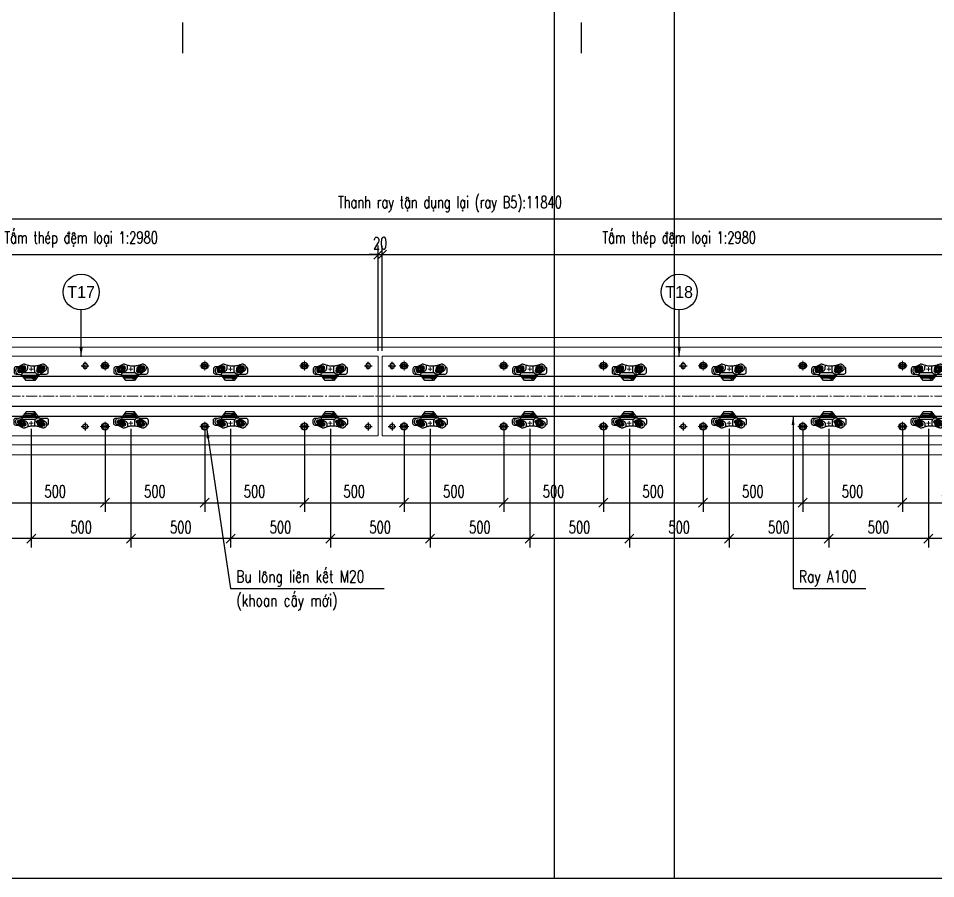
# Model space of a CAD drawing. Header units: millimetres. Extents: x 105795 to 260623, y -660711 to -234400.
# Drawn here: x 184739 to 189341, y -321277 to -316960 of the extents above; entities that cross this region are included whole.
import ezdxf
from ezdxf.enums import TextEntityAlignment as Align

# ---------------------------------------------------------------- set-up
doc = ezdxf.new("R2010")
doc.units = ezdxf.units.MM
doc.header["$LTSCALE"] = 150
doc.header["$MEASUREMENT"] = 0
doc.linetypes.add('CENTER', pattern=[2, 1.25, -0.25, 0.25, -0.25])
doc.linetypes.add('CENTER2', pattern=[1.125, 0.75, -0.125, 0.125, -0.125])
doc.layers.get('Defpoints').update_dxf_attribs({"color": 255})
for name, color, linetype in [('Bulong chinh cao do', 7, 'Continuous'), ('GhichuLytrinh', 2, 'Continuous'), ('PART', 3, 'Continuous'), ('Ray moi', 1, 'Continuous'), ('T-Dim', 8, 'Continuous'), ('T-Hatch', 8, 'Continuous'), ('T-Thay', 3, 'Continuous'), ('T-Truc', 13, 'CENTER2'), ('Tam thep dem', 2, 'Continuous'), ('TEXT', 4, 'Continuous')]:
    doc.layers.add(name, color=color, linetype=linetype)
doc.styles.add('HOA', font='VHAVAN.TTF', dxfattribs={"width": 0.85})
doc.styles.add('THUONG', font='vnsimple.shx', dxfattribs={"width": 0.75})
doc.styles.add('vnsimple', font='vnsimple.shx', dxfattribs={"width": 0.7})
doc.dimstyles.new('30L', dxfattribs={"dimscale": 300, "dimtxt": 0.2, "dimasz": 0.15, "dimexe": 0.15, "dimexo": 0.1, "dimgap": 0.09, "dimtad": 1, "dimdsep": 46, "dimtxsty": 'vnsimple', "dimblk": 'OBLIQUE', "dimcen": 0.09, "dimdle": 0.1, "dimclrd": 256, "dimclre": 256, "dimclrt": 3, "dimadec": 0, "dimazin": 0, "dimtfac": 1, "dimtix": 1, "dimtmove": 1, "dimatfit": 3, "dimfxl": 1, "dimtolj": 1, "dimtzin": 0, "dimarcsym": 0})

# ---------------------------------------------------------------- blocks, each defined once
blk = doc.blocks.new('Bulong M16 chinh cao do')
at = {"layer": 'Bulong chinh cao do', "lineweight": -3}
blk.add_lwpolyline([(-13.9, 0), (-6.9, -12), (6.9, -12), (13.9, 0), (6.9, 12), (-6.9, 12)], close=True, dxfattribs=at)
at = {"layer": 'T-Truc', "color": 250, "linetype": 'CENTER', "lineweight": -3, "ltscale": 0.1}
for p, q in [((-19.4, 0), (19.4, 0)), ((0, -19.4), (0, 19.4))]:
    blk.add_line(p, q, dxfattribs=at)
blk = doc.blocks.new('BU LONG')
at = {"layer": 'PART', "color": 2, "linetype": 'ByBlock', "lineweight": 9, "ltscale": 0.1}
for p, q in [((587063.7, -184968.2), (587063.7, -184920.2)), ((587039.7, -184944.2), (587087.7, -184944.2))]:
    blk.add_line(p, q, dxfattribs=at)
at = {"layer": 'PART', "color": 8, "linetype": 'Continuous'}
blk.add_lwpolyline([(587055.4, -184929.8), (587047.1, -184944.2), (587055.4, -184958.6), (587072.1, -184958.6), (587080.4, -184944.2), (587072.1, -184929.8)], close=True, dxfattribs=at)
at = {"layer": 'PART', "color": 2, "linetype": 'Continuous'}
for radius in [17.6, 8.8]:
    blk.add_circle((587063.7, -184944.2), radius, dxfattribs=at)
blk = doc.blocks.new('coc1')
at = {"layer": 'T-Dim', "color": 8}
for p, q in [((252148.7, -30911), (252131.7, -30911)), ((252158.7, -30953.7), (252158.7, -30921)), ((252163.3, -30958.5), (252191, -30979.2)), ((252191, -30979.2), (252191, -31022.5)), ((252121.7, -31059.7), (252121.7, -31073)), ((252191, -31022.5), (252163.3, -31043.3)), ((252131.7, -31083), (252148.7, -31083)), ((252158.7, -31073), (252158.7, -31062.1))]:
    blk.add_line(p, q, dxfattribs=at)
at = {"layer": 'T-Dim', "color": 250}
for p, q in [((252126.1, -30948.7), (252141.5, -30948.7)), ((252151.5, -30976.2), (252151.5, -31038.5)), ((252171.9, -30984.6), (252171.2, -30984.6)), ((252171.2, -30984.6), (252171.3, -30985.4)), ((252172.9, -31027.2), (252172.9, -30993.4)), ((252174.9, -30991.4), (252177.5, -30991.4)), ((252177.5, -30983), (252175.9, -30983)), ((252175.9, -30983), (252175.9, -30984.6)), ((252175.9, -30985.9), (252175.9, -30987.5)), ((252177.5, -30987.5), (252175.9, -30987.5)), ((252177.8, -30983.6), (252177.8, -30984.6)), ((252177.8, -30986.9), (252177.8, -30985.9)), ((252178.3, -30984.6), (252178.4, -30984.6)), ((252179.5, -30993.4), (252179.5, -31027.2)), ((252181.8, -30986.4), (252181.8, -30984)), ((252126.3, -31045.1), (252141.7, -31045.1)), ((252174.9, -31029.2), (252177.5, -31029.2))]:
    blk.add_line(p, q, dxfattribs=at)
for points in [[(252147.6, -30948.5), (252140.6, -30936.7), (252126.7, -30936.8), (252120, -30948.9), (252127.1, -30960.8), (252140.9, -30960.6)], [(252147.9, -31044.8), (252140.8, -31033), (252127, -31033.1), (252120.2, -31045.2), (252127.3, -31057.1), (252141.1, -31056.9)]]:
    blk.add_lwpolyline(points, close=True, dxfattribs=at)
blk.add_lwpolyline([(252172.3, -30985.9), (252171.8, -30985.9, -0.402189), (252171.3, -30985.4, -0.402189)], format="xyb", dxfattribs=at)
for points in [[(252171.8, -30984.6), (252171.9, -30984.6)], [(252178.3, -30985.9), (252172.3, -30985.9)], [(252174.6, -30984.6), (252178.3, -30984.6)], [(252178.1, -30984.6), (252179.1, -30984.6)], [(252179.1, -30985.9), (252178.3, -30985.9)]]:
    blk.add_lwpolyline(points, dxfattribs=at)
for centre, radius in [((252133.8, -30949.1), 17.5), ((252133.8, -30948.7), 12), ((252133.8, -30948.7), 8.21), ((252133.8, -30948.7), 7.72), ((252176.2, -30982.5), 7.99), ((252134, -31045.1), 17.7), ((252134, -31045.1), 12), ((252134, -31045.1), 8.58), ((252134, -31045.1), 7.72)]:
    blk.add_circle(centre, radius, dxfattribs=at)
at = {"layer": 'T-Dim', "color": 8}
for centre, radius, start, end in [((252131.7, -30921), 10, 90, 172.7502), ((252148.7, -30921), 10, 0, 90), ((252141.2, -31057), 8.58, 179.9374, 180.02), ((252126.6, -31033), 8.58, 358.8777, 359.7675), ((252131.7, -31073), 10, 180, 270), ((252148.7, -31073), 10, 270, 0)]:
    blk.add_arc(centre, radius, start, end, dxfattribs=at)
at = {"layer": 'T-Dim', "color": 250}
for centre, radius, start, end in [((252126.7, -30936.2), 8.21, 33.8579, 204.33), ((252141.3, -30961.6), 8.21, 217.2187, 24.4659), ((252174.7, -30980.6), 4.86, 309.8531, 235.0368), ((252174.6, -30981), 3.55, 325.9393, 270.8947), ((252174.9, -30993.4), 2, 90, 180), ((252177.5, -30993.4), 2, 0, 90), ((252178.6, -30983.1), 1.56, 288.3305, 324.0231), ((252179, -30987), 1.05, 31.2028, 83.0416), ((252180.9, -30985.2), 1.54, 51.5074, 129.6961), ((252180.9, -30985.2), 1.54, 230.3039, 308.4926), ((252126.6, -31033), 8.58, 40.2477, 202.8953), ((252126.6, -31033), 8.58, 243.5906, 244.2653), ((252141.2, -31057), 8.58, 221.8793, 20.5324), ((252141.2, -31057), 8.58, 61.7402, 62.4743), ((252174.9, -31027.2), 2, 180, 270), ((252177.5, -31027.2), 2, 270, 0)]:
    blk.add_arc(centre, radius, start, end, dxfattribs=at)
at = {"layer": 'T-Dim', "color": 8}
blk.add_open_spline([(252163.3, -30958.5), (252160.5, -30956.2), (252157.4, -30952.2), (252153.2, -30944.9), (252142, -30926.5), (252136.6, -30921.3), (252129, -30918.9), (252122.3, -30919.2), (252116.3, -30921.6), (252113.2, -30924.9), (252109.9, -30930.5), (252108.9, -30934.1), (252109, -30939.9), (252111.7, -30947.5), (252113.9, -30953.5), (252116, -30959.9), (252117.8, -30970.7), (252118.9, -30980.9), (252119.3, -30990.5), (252118.4, -30998.7), (252116, -31010.1), (252113.9, -31017.1), (252110.2, -31026.3), (252108.6, -31031.1), (252108.6, -31036), (252110, -31039.8), (252119.9, -31056.7), (252121.7, -31059.6), (252124.1, -31064.1), (252128.6, -31071), (252134.1, -31073.9), (252138.8, -31075.4), (252144.9, -31075), (252151.5, -31072.3), (252157.7, -31065.7), (252158.7, -31062.5), (252159.6, -31055.9), (252160.3, -31048.8), (252161.8, -31045.5), (252162.5, -31044.1), (252163.3, -31043.3)], degree=3, knots=[0.587392, 0.587392, 0.587392, 0.587392, 1, 2, 3, 4, 5, 6, 7, 8, 9, 10, 11, 12, 13, 14, 15, 16, 17, 18, 19, 20, 21, 22, 23, 24, 25, 26, 27, 28, 29, 30, 31, 32, 33, 34, 35, 36, 37, 37.680973, 37.680973, 37.680973, 37.680973], dxfattribs=at)
at = {"layer": 'T-Dim', "color": 250}
for points in [[(252163.2, -31042.6), (252163.2, -31038.2), (252163.3, -31005.4), (252163.3, -30985.6), (252163.2, -30962.7), (252163.3, -30959.6), (252163.1, -30959.1), (252162.1, -30958.4), (252161, -30958.3), (252159.8, -30958.4), (252159.3, -30959.4), (252159.2, -30961.2), (252159, -30964), (252158.6, -30966.7), (252158.2, -30968.6), (252157, -30970.9), (252154.7, -30973.5), (252151.8, -30976), (252149.7, -30977.4), (252146.7, -30978.8), (252142.9, -30979.4), (252130.9, -30979.5), (252124.3, -30979.6), (252121.3, -30979.6), (252118.7, -30979.8)], [(252163.2, -31042.6), (252161.8, -31043.7), (252159.6, -31043.5), (252155.8, -31043.3), (252153.2, -31041), (252149.8, -31036.1), (252145.1, -31027.2), (252143.6, -31024.1), (252141.4, -31020.8), (252138.9, -31018.5), (252135.8, -31016.1), (252132.8, -31014.9), (252130.3, -31014.2), (252119.9, -31014.1), (252117.4, -31014.1), (252115.3, -31012.2)], [(252177.8, -30983.6), (252177.8, -30983.2), (252177.7, -30983), (252177.5, -30983)], [(252177.8, -30986.9), (252177.8, -30987.3), (252177.7, -30987.5), (252177.5, -30987.5)]]:
    blk.add_open_spline(points, degree=3, dxfattribs=at)
at = {"layer": 'T-Truc', "color": 250, "lineweight": 9, "ltscale": 30}
for p, q in [((252144, -30997), (252124, -30997)), ((252134, -31007), (252134, -30987))]:
    blk.add_line(p, q, dxfattribs=at)
blk = doc.blocks.new('mnmnbvmnbvmnbmnbbn')
at = {"layer": 'Tam thep dem', "lineweight": 9, "ltscale": 0.5}
for points in [[(0, -300), (0, 0), (2980, 0), (2980, -300)], [(0, -300), (0, -400), (2980, -400), (2980, -300)]]:
    blk.add_lwpolyline(points, dxfattribs=at)
at = {"layer": 'Bulong chinh cao do', "linetype": 'Continuous'}
for p in [(50, -47.5), (1510, -47.5), (2930, -47.5)]:
    blk.add_blockref('Bulong M16 chinh cao do', p, dxfattribs=at)
at = {"layer": 'Bulong chinh cao do', "linetype": 'Continuous', "xscale": -1, "rotation": 180}
for p in [(50, -352.5), (1510, -352.5), (2930, -352.5)]:
    blk.add_blockref('Bulong M16 chinh cao do', p, dxfattribs=at)
at = {"layer": 'PART', "linetype": 'Continuous'}
for p in [(-586953.7, 184896.7), (-586453.7, 184896.7), (-585953.7, 184896.7), (-585453.7, 184896.7), (-584953.7, 184896.7), (-584453.7, 184896.7), (-586953.7, 184591.7), (-586453.7, 184591.7), (-585953.7, 184591.7), (-585453.7, 184591.7), (-584953.7, 184591.7), (-584453.7, 184591.7)]:
    blk.add_blockref('BU LONG', p, dxfattribs=at)
at = {"layer": 'T-Dim', "rotation": 270}
for p in [(31237, 252069), (31737, 252069), (32236.3, 252069, 616), (32737, 252069), (33237, 252069), (33737, 252069)]:
    blk.add_blockref('coc1', p, dxfattribs=at)
at = {"layer": 'T-Dim', "xscale": -1, "rotation": 270}
for p in [(31237, -252469), (31737, -252469), (32236.3, -252469, 616), (32737, -252469), (33237, -252469), (33737, -252469)]:
    blk.add_blockref('coc1', p, dxfattribs=at)
blk = doc.blocks.new('_Oblique')
at = {"color": 0, "linetype": 'ByBlock', "lineweight": -2}
blk.add_line((-0.5, -0.5), (0.5, 0.5), dxfattribs=at)
blk = doc.blocks.new('*D767')
at = {"layer": 'Defpoints', "color": 0, "linetype": 'Continuous', "transparency": 16777216}
for p in [(184304.5, -318990.7), (184804.5, -318990.7), (184304.5, -319570.9)]:
    blk.add_point(p, dxfattribs=at)
at = {"layer": 'T-Dim', "linetype": 'Continuous', "lineweight": -2, "transparency": 16777216}
for p, q in [((184304.5, -319020.7), (184304.5, -319615.9)), ((184804.5, -319020.7), (184804.5, -319615.9)), ((184834.5, -319570.9), (184274.5, -319570.9))]:
    blk.add_line(p, q, dxfattribs=at)
at = {"layer": 'T-Dim', "linetype": 'Continuous', "lineweight": -2, "transparency": 16777216, "xscale": 45, "yscale": 45, "zscale": 45, "rotation": 180}
blk.add_blockref('_Oblique', (184304.5, -319570.9), dxfattribs=at)
at = {"layer": 'T-Dim', "linetype": 'Continuous', "lineweight": -2, "transparency": 16777216, "xscale": 45, "yscale": 45, "zscale": 45}
blk.add_blockref('_Oblique', (184804.5, -319570.9), dxfattribs=at)
at = {"layer": 'T-Dim', "color": 3, "linetype": 'Continuous', "transparency": 16777216, "insert": (184554.5, -319513.9), "char_height": 60, "attachment_point": 5, "style": 'vnsimple'}
blk.add_mtext('\\A1;500', dxfattribs=at)
blk = doc.blocks.new('*D768')
at = {"layer": 'Defpoints', "color": 0, "linetype": 'Continuous', "transparency": 16777216}
for p in [(184674.5, -318996.9), (185174.5, -318996.9), (185174.5, -319390.9)]:
    blk.add_point(p, dxfattribs=at)
at = {"layer": 'T-Dim', "linetype": 'Continuous', "lineweight": -2, "transparency": 16777216}
for p, q in [((184674.5, -319026.9), (184674.5, -319435.9)), ((185174.5, -319026.9), (185174.5, -319435.9)), ((184644.5, -319390.9), (185204.5, -319390.9))]:
    blk.add_line(p, q, dxfattribs=at)
at = {"layer": 'T-Dim', "linetype": 'Continuous', "lineweight": -2, "transparency": 16777216, "xscale": 45, "yscale": 45, "zscale": 45, "rotation": 180}
blk.add_blockref('_Oblique', (184674.5, -319390.9), dxfattribs=at)
at = {"layer": 'T-Dim', "linetype": 'Continuous', "lineweight": -2, "transparency": 16777216, "xscale": 45, "yscale": 45, "zscale": 45}
blk.add_blockref('_Oblique', (185174.5, -319390.9), dxfattribs=at)
at = {"layer": 'T-Dim', "color": 3, "linetype": 'Continuous', "transparency": 16777216, "insert": (184924.5, -319333.9), "char_height": 60, "attachment_point": 5, "style": 'vnsimple'}
blk.add_mtext('\\A1;500', dxfattribs=at)
blk = doc.blocks.new('*D769')
at = {"layer": 'Defpoints', "color": 0, "linetype": 'Continuous', "transparency": 16777216}
for p in [(184804.5, -318990.7), (185304.5, -318990.7), (184804.5, -319570.9)]:
    blk.add_point(p, dxfattribs=at)
at = {"layer": 'T-Dim', "linetype": 'Continuous', "lineweight": -2, "transparency": 16777216}
for p, q in [((184804.5, -319020.7), (184804.5, -319615.9)), ((185304.5, -319020.7), (185304.5, -319615.9)), ((185334.5, -319570.9), (184774.5, -319570.9))]:
    blk.add_line(p, q, dxfattribs=at)
at = {"layer": 'T-Dim', "linetype": 'Continuous', "lineweight": -2, "transparency": 16777216, "xscale": 45, "yscale": 45, "zscale": 45, "rotation": 180}
blk.add_blockref('_Oblique', (184804.5, -319570.9), dxfattribs=at)
at = {"layer": 'T-Dim', "linetype": 'Continuous', "lineweight": -2, "transparency": 16777216, "xscale": 45, "yscale": 45, "zscale": 45}
blk.add_blockref('_Oblique', (185304.5, -319570.9), dxfattribs=at)
at = {"layer": 'T-Dim', "color": 3, "linetype": 'Continuous', "transparency": 16777216, "insert": (185054.5, -319513.9), "char_height": 60, "attachment_point": 5, "style": 'vnsimple'}
blk.add_mtext('\\A1;500', dxfattribs=at)
blk = doc.blocks.new('*D770')
at = {"layer": 'Defpoints', "color": 0, "linetype": 'Continuous', "transparency": 16777216}
for p in [(185174.5, -318996.9), (185674.5, -318996.9), (185674.5, -319390.9)]:
    blk.add_point(p, dxfattribs=at)
at = {"layer": 'T-Dim', "linetype": 'Continuous', "lineweight": -2, "transparency": 16777216}
for p, q in [((185174.5, -319026.9), (185174.5, -319435.9)), ((185674.5, -319026.9), (185674.5, -319435.9)), ((185144.5, -319390.9), (185704.5, -319390.9))]:
    blk.add_line(p, q, dxfattribs=at)
at = {"layer": 'T-Dim', "linetype": 'Continuous', "lineweight": -2, "transparency": 16777216, "xscale": 45, "yscale": 45, "zscale": 45, "rotation": 180}
blk.add_blockref('_Oblique', (185174.5, -319390.9), dxfattribs=at)
at = {"layer": 'T-Dim', "linetype": 'Continuous', "lineweight": -2, "transparency": 16777216, "xscale": 45, "yscale": 45, "zscale": 45}
blk.add_blockref('_Oblique', (185674.5, -319390.9), dxfattribs=at)
at = {"layer": 'T-Dim', "color": 3, "linetype": 'Continuous', "transparency": 16777216, "insert": (185424.5, -319333.9), "char_height": 60, "attachment_point": 5, "style": 'vnsimple'}
blk.add_mtext('\\A1;500', dxfattribs=at)
blk = doc.blocks.new('*D771')
at = {"layer": 'Defpoints', "color": 0, "linetype": 'Continuous', "transparency": 16777216}
for p in [(185304.5, -318990.7), (185804.5, -318990.7), (185304.5, -319570.9)]:
    blk.add_point(p, dxfattribs=at)
at = {"layer": 'T-Dim', "linetype": 'Continuous', "lineweight": -2, "transparency": 16777216}
for p, q in [((185304.5, -319020.7), (185304.5, -319615.9)), ((185804.5, -319020.7), (185804.5, -319615.9)), ((185834.5, -319570.9), (185274.5, -319570.9))]:
    blk.add_line(p, q, dxfattribs=at)
at = {"layer": 'T-Dim', "linetype": 'Continuous', "lineweight": -2, "transparency": 16777216, "xscale": 45, "yscale": 45, "zscale": 45, "rotation": 180}
blk.add_blockref('_Oblique', (185304.5, -319570.9), dxfattribs=at)
at = {"layer": 'T-Dim', "linetype": 'Continuous', "lineweight": -2, "transparency": 16777216, "xscale": 45, "yscale": 45, "zscale": 45}
blk.add_blockref('_Oblique', (185804.5, -319570.9), dxfattribs=at)
at = {"layer": 'T-Dim', "color": 3, "linetype": 'Continuous', "transparency": 16777216, "insert": (185554.5, -319513.9), "char_height": 60, "attachment_point": 5, "style": 'vnsimple'}
blk.add_mtext('\\A1;500', dxfattribs=at)
blk = doc.blocks.new('*D772')
at = {"layer": 'Defpoints', "color": 0, "linetype": 'Continuous', "transparency": 16777216}
for p in [(185674.5, -318996.9), (186174.5, -318996.9), (186174.5, -319390.9)]:
    blk.add_point(p, dxfattribs=at)
at = {"layer": 'T-Dim', "linetype": 'Continuous', "lineweight": -2, "transparency": 16777216}
for p, q in [((185674.5, -319026.9), (185674.5, -319435.9)), ((186174.5, -319026.9), (186174.5, -319435.9)), ((185644.5, -319390.9), (186204.5, -319390.9))]:
    blk.add_line(p, q, dxfattribs=at)
at = {"layer": 'T-Dim', "linetype": 'Continuous', "lineweight": -2, "transparency": 16777216, "xscale": 45, "yscale": 45, "zscale": 45, "rotation": 180}
blk.add_blockref('_Oblique', (185674.5, -319390.9), dxfattribs=at)
at = {"layer": 'T-Dim', "linetype": 'Continuous', "lineweight": -2, "transparency": 16777216, "xscale": 45, "yscale": 45, "zscale": 45}
blk.add_blockref('_Oblique', (186174.5, -319390.9), dxfattribs=at)
at = {"layer": 'T-Dim', "color": 3, "linetype": 'Continuous', "transparency": 16777216, "insert": (185924.5, -319333.9), "char_height": 60, "attachment_point": 5, "style": 'vnsimple'}
blk.add_mtext('\\A1;500', dxfattribs=at)
blk = doc.blocks.new('*D773')
at = {"layer": 'Defpoints', "color": 0, "linetype": 'Continuous', "transparency": 16777216}
for p in [(185804.5, -318990.7), (186304.5, -318990.7), (185804.5, -319570.9)]:
    blk.add_point(p, dxfattribs=at)
at = {"layer": 'T-Dim', "linetype": 'Continuous', "lineweight": -2, "transparency": 16777216}
for p, q in [((185804.5, -319020.7), (185804.5, -319615.9)), ((186304.5, -319020.7), (186304.5, -319615.9)), ((186334.5, -319570.9), (185774.5, -319570.9))]:
    blk.add_line(p, q, dxfattribs=at)
at = {"layer": 'T-Dim', "linetype": 'Continuous', "lineweight": -2, "transparency": 16777216, "xscale": 45, "yscale": 45, "zscale": 45, "rotation": 180}
blk.add_blockref('_Oblique', (185804.5, -319570.9), dxfattribs=at)
at = {"layer": 'T-Dim', "linetype": 'Continuous', "lineweight": -2, "transparency": 16777216, "xscale": 45, "yscale": 45, "zscale": 45}
blk.add_blockref('_Oblique', (186304.5, -319570.9), dxfattribs=at)
at = {"layer": 'T-Dim', "color": 3, "linetype": 'Continuous', "transparency": 16777216, "insert": (186054.5, -319513.9), "char_height": 60, "attachment_point": 5, "style": 'vnsimple'}
blk.add_mtext('\\A1;500', dxfattribs=at)
blk = doc.blocks.new('*D774')
at = {"layer": 'Defpoints', "color": 0, "linetype": 'Continuous', "transparency": 16777216}
for p in [(186174.5, -318996.9), (186674.5, -318996.9), (186674.5, -319390.9)]:
    blk.add_point(p, dxfattribs=at)
at = {"layer": 'T-Dim', "linetype": 'Continuous', "lineweight": -2, "transparency": 16777216}
for p, q in [((186174.5, -319026.9), (186174.5, -319435.9)), ((186674.5, -319026.9), (186674.5, -319435.9)), ((186144.5, -319390.9), (186704.5, -319390.9))]:
    blk.add_line(p, q, dxfattribs=at)
at = {"layer": 'T-Dim', "linetype": 'Continuous', "lineweight": -2, "transparency": 16777216, "xscale": 45, "yscale": 45, "zscale": 45, "rotation": 180}
blk.add_blockref('_Oblique', (186174.5, -319390.9), dxfattribs=at)
at = {"layer": 'T-Dim', "linetype": 'Continuous', "lineweight": -2, "transparency": 16777216, "xscale": 45, "yscale": 45, "zscale": 45}
blk.add_blockref('_Oblique', (186674.5, -319390.9), dxfattribs=at)
at = {"layer": 'T-Dim', "color": 3, "linetype": 'Continuous', "transparency": 16777216, "insert": (186424.5, -319333.9), "char_height": 60, "attachment_point": 5, "style": 'vnsimple'}
blk.add_mtext('\\A1;500', dxfattribs=at)
blk = doc.blocks.new('*D775')
at = {"layer": 'Defpoints', "color": 0, "linetype": 'Continuous', "transparency": 16777216}
for p in [(186304.5, -318990.7), (186804.5, -318990.7), (186304.5, -319570.9)]:
    blk.add_point(p, dxfattribs=at)
at = {"layer": 'T-Dim', "linetype": 'Continuous', "lineweight": -2, "transparency": 16777216}
for p, q in [((186304.5, -319020.7), (186304.5, -319615.9)), ((186804.5, -319020.7), (186804.5, -319615.9)), ((186834.5, -319570.9), (186274.5, -319570.9))]:
    blk.add_line(p, q, dxfattribs=at)
at = {"layer": 'T-Dim', "linetype": 'Continuous', "lineweight": -2, "transparency": 16777216, "xscale": 45, "yscale": 45, "zscale": 45, "rotation": 180}
blk.add_blockref('_Oblique', (186304.5, -319570.9), dxfattribs=at)
at = {"layer": 'T-Dim', "linetype": 'Continuous', "lineweight": -2, "transparency": 16777216, "xscale": 45, "yscale": 45, "zscale": 45}
blk.add_blockref('_Oblique', (186804.5, -319570.9), dxfattribs=at)
at = {"layer": 'T-Dim', "color": 3, "linetype": 'Continuous', "transparency": 16777216, "insert": (186554.5, -319513.9), "char_height": 60, "attachment_point": 5, "style": 'vnsimple'}
blk.add_mtext('\\A1;500', dxfattribs=at)
blk = doc.blocks.new('*D776')
at = {"layer": 'Defpoints', "color": 0, "linetype": 'Continuous', "transparency": 16777216}
for p in [(186674.5, -318996.9), (187174.5, -318996.9), (187174.5, -319390.9)]:
    blk.add_point(p, dxfattribs=at)
at = {"layer": 'T-Dim', "linetype": 'Continuous', "lineweight": -2, "transparency": 16777216}
for p, q in [((186674.5, -319026.9), (186674.5, -319435.9)), ((187174.5, -319026.9), (187174.5, -319435.9)), ((186644.5, -319390.9), (187204.5, -319390.9))]:
    blk.add_line(p, q, dxfattribs=at)
at = {"layer": 'T-Dim', "linetype": 'Continuous', "lineweight": -2, "transparency": 16777216, "xscale": 45, "yscale": 45, "zscale": 45, "rotation": 180}
blk.add_blockref('_Oblique', (186674.5, -319390.9), dxfattribs=at)
at = {"layer": 'T-Dim', "linetype": 'Continuous', "lineweight": -2, "transparency": 16777216, "xscale": 45, "yscale": 45, "zscale": 45}
blk.add_blockref('_Oblique', (187174.5, -319390.9), dxfattribs=at)
at = {"layer": 'T-Dim', "color": 3, "linetype": 'Continuous', "transparency": 16777216, "insert": (186924.5, -319333.9), "char_height": 60, "attachment_point": 5, "style": 'vnsimple'}
blk.add_mtext('\\A1;500', dxfattribs=at)
blk = doc.blocks.new('*D777')
at = {"layer": 'Defpoints', "color": 0, "linetype": 'Continuous', "transparency": 16777216}
for p in [(186804.5, -318990.7), (187304.5, -318990.7), (186804.5, -319570.9)]:
    blk.add_point(p, dxfattribs=at)
at = {"layer": 'T-Dim', "linetype": 'Continuous', "lineweight": -2, "transparency": 16777216}
for p, q in [((186804.5, -319020.7), (186804.5, -319615.9)), ((187304.5, -319020.7), (187304.5, -319615.9)), ((187334.5, -319570.9), (186774.5, -319570.9))]:
    blk.add_line(p, q, dxfattribs=at)
at = {"layer": 'T-Dim', "linetype": 'Continuous', "lineweight": -2, "transparency": 16777216, "xscale": 45, "yscale": 45, "zscale": 45, "rotation": 180}
blk.add_blockref('_Oblique', (186804.5, -319570.9), dxfattribs=at)
at = {"layer": 'T-Dim', "linetype": 'Continuous', "lineweight": -2, "transparency": 16777216, "xscale": 45, "yscale": 45, "zscale": 45}
blk.add_blockref('_Oblique', (187304.5, -319570.9), dxfattribs=at)
at = {"layer": 'T-Dim', "color": 3, "linetype": 'Continuous', "transparency": 16777216, "insert": (187054.5, -319513.9), "char_height": 60, "attachment_point": 5, "style": 'vnsimple'}
blk.add_mtext('\\A1;500', dxfattribs=at)
blk = doc.blocks.new('*D778')
at = {"layer": 'Defpoints', "color": 0, "linetype": 'Continuous', "transparency": 16777216}
for p in [(187174.5, -318996.9), (187674.5, -318996.9), (187674.5, -319390.9)]:
    blk.add_point(p, dxfattribs=at)
at = {"layer": 'T-Dim', "linetype": 'Continuous', "lineweight": -2, "transparency": 16777216}
for p, q in [((187174.5, -319026.9), (187174.5, -319435.9)), ((187674.5, -319026.9), (187674.5, -319435.9)), ((187144.5, -319390.9), (187704.5, -319390.9))]:
    blk.add_line(p, q, dxfattribs=at)
at = {"layer": 'T-Dim', "linetype": 'Continuous', "lineweight": -2, "transparency": 16777216, "xscale": 45, "yscale": 45, "zscale": 45, "rotation": 180}
blk.add_blockref('_Oblique', (187174.5, -319390.9), dxfattribs=at)
at = {"layer": 'T-Dim', "linetype": 'Continuous', "lineweight": -2, "transparency": 16777216, "xscale": 45, "yscale": 45, "zscale": 45}
blk.add_blockref('_Oblique', (187674.5, -319390.9), dxfattribs=at)
at = {"layer": 'T-Dim', "color": 3, "linetype": 'Continuous', "transparency": 16777216, "insert": (187424.5, -319333.9), "char_height": 60, "attachment_point": 5, "style": 'vnsimple'}
blk.add_mtext('\\A1;500', dxfattribs=at)
blk = doc.blocks.new('*D779')
at = {"layer": 'Defpoints', "color": 0, "linetype": 'Continuous', "transparency": 16777216}
for p in [(187304.5, -318990.7), (187804.5, -318990.7), (187304.5, -319570.9)]:
    blk.add_point(p, dxfattribs=at)
at = {"layer": 'T-Dim', "linetype": 'Continuous', "lineweight": -2, "transparency": 16777216}
for p, q in [((187304.5, -319020.7), (187304.5, -319615.9)), ((187804.5, -319020.7), (187804.5, -319615.9)), ((187834.5, -319570.9), (187274.5, -319570.9))]:
    blk.add_line(p, q, dxfattribs=at)
at = {"layer": 'T-Dim', "linetype": 'Continuous', "lineweight": -2, "transparency": 16777216, "xscale": 45, "yscale": 45, "zscale": 45, "rotation": 180}
blk.add_blockref('_Oblique', (187304.5, -319570.9), dxfattribs=at)
at = {"layer": 'T-Dim', "linetype": 'Continuous', "lineweight": -2, "transparency": 16777216, "xscale": 45, "yscale": 45, "zscale": 45}
blk.add_blockref('_Oblique', (187804.5, -319570.9), dxfattribs=at)
at = {"layer": 'T-Dim', "color": 3, "linetype": 'Continuous', "transparency": 16777216, "insert": (187554.5, -319513.9), "char_height": 60, "attachment_point": 5, "style": 'vnsimple'}
blk.add_mtext('\\A1;500', dxfattribs=at)
blk = doc.blocks.new('*D790')
at = {"layer": 'Defpoints', "color": 0, "linetype": 'Continuous', "transparency": 16777216}
for p in [(187674.5, -318996.9), (188174.5, -318996.9), (188174.5, -319390.9)]:
    blk.add_point(p, dxfattribs=at)
at = {"layer": 'T-Dim', "linetype": 'Continuous', "lineweight": -2, "transparency": 16777216}
for p, q in [((187674.5, -319026.9), (187674.5, -319435.9)), ((188174.5, -319026.9), (188174.5, -319435.9)), ((187644.5, -319390.9), (188204.5, -319390.9))]:
    blk.add_line(p, q, dxfattribs=at)
at = {"layer": 'T-Dim', "linetype": 'Continuous', "lineweight": -2, "transparency": 16777216, "xscale": 45, "yscale": 45, "zscale": 45, "rotation": 180}
blk.add_blockref('_Oblique', (187674.5, -319390.9), dxfattribs=at)
at = {"layer": 'T-Dim', "linetype": 'Continuous', "lineweight": -2, "transparency": 16777216, "xscale": 45, "yscale": 45, "zscale": 45}
blk.add_blockref('_Oblique', (188174.5, -319390.9), dxfattribs=at)
at = {"layer": 'T-Dim', "color": 3, "linetype": 'Continuous', "transparency": 16777216, "insert": (187924.5, -319333.9), "char_height": 60, "attachment_point": 5, "style": 'vnsimple'}
blk.add_mtext('\\A1;500', dxfattribs=at)
blk = doc.blocks.new('*D791')
at = {"layer": 'Defpoints', "color": 0, "linetype": 'Continuous', "transparency": 16777216}
for p in [(187804.5, -318990.7), (188304.5, -318990.7), (187804.5, -319570.9)]:
    blk.add_point(p, dxfattribs=at)
at = {"layer": 'T-Dim', "linetype": 'Continuous', "lineweight": -2, "transparency": 16777216}
for p, q in [((187804.5, -319020.7), (187804.5, -319615.9)), ((188304.5, -319020.7), (188304.5, -319615.9)), ((188334.5, -319570.9), (187774.5, -319570.9))]:
    blk.add_line(p, q, dxfattribs=at)
at = {"layer": 'T-Dim', "linetype": 'Continuous', "lineweight": -2, "transparency": 16777216, "xscale": 45, "yscale": 45, "zscale": 45, "rotation": 180}
blk.add_blockref('_Oblique', (187804.5, -319570.9), dxfattribs=at)
at = {"layer": 'T-Dim', "linetype": 'Continuous', "lineweight": -2, "transparency": 16777216, "xscale": 45, "yscale": 45, "zscale": 45}
blk.add_blockref('_Oblique', (188304.5, -319570.9), dxfattribs=at)
at = {"layer": 'T-Dim', "color": 3, "linetype": 'Continuous', "transparency": 16777216, "insert": (188054.5, -319513.9), "char_height": 60, "attachment_point": 5, "style": 'vnsimple'}
blk.add_mtext('\\A1;500', dxfattribs=at)
blk = doc.blocks.new('*D792')
at = {"layer": 'Defpoints', "color": 0, "linetype": 'Continuous', "transparency": 16777216}
for p in [(188174.5, -318996.9), (188674.5, -318996.9), (188674.5, -319390.9)]:
    blk.add_point(p, dxfattribs=at)
at = {"layer": 'T-Dim', "linetype": 'Continuous', "lineweight": -2, "transparency": 16777216}
for p, q in [((188174.5, -319026.9), (188174.5, -319435.9)), ((188674.5, -319026.9), (188674.5, -319435.9)), ((188144.5, -319390.9), (188704.5, -319390.9))]:
    blk.add_line(p, q, dxfattribs=at)
at = {"layer": 'T-Dim', "linetype": 'Continuous', "lineweight": -2, "transparency": 16777216, "xscale": 45, "yscale": 45, "zscale": 45, "rotation": 180}
blk.add_blockref('_Oblique', (188174.5, -319390.9), dxfattribs=at)
at = {"layer": 'T-Dim', "linetype": 'Continuous', "lineweight": -2, "transparency": 16777216, "xscale": 45, "yscale": 45, "zscale": 45}
blk.add_blockref('_Oblique', (188674.5, -319390.9), dxfattribs=at)
at = {"layer": 'T-Dim', "color": 3, "linetype": 'Continuous', "transparency": 16777216, "insert": (188424.5, -319333.9), "char_height": 60, "attachment_point": 5, "style": 'vnsimple'}
blk.add_mtext('\\A1;500', dxfattribs=at)
blk = doc.blocks.new('*D793')
at = {"layer": 'Defpoints', "color": 0, "linetype": 'Continuous', "transparency": 16777216}
for p in [(188304.5, -318990.7), (188804.5, -318990.7), (188304.5, -319570.9)]:
    blk.add_point(p, dxfattribs=at)
at = {"layer": 'T-Dim', "linetype": 'Continuous', "lineweight": -2, "transparency": 16777216}
for p, q in [((188304.5, -319020.7), (188304.5, -319615.9)), ((188804.5, -319020.7), (188804.5, -319615.9)), ((188834.5, -319570.9), (188274.5, -319570.9))]:
    blk.add_line(p, q, dxfattribs=at)
at = {"layer": 'T-Dim', "linetype": 'Continuous', "lineweight": -2, "transparency": 16777216, "xscale": 45, "yscale": 45, "zscale": 45, "rotation": 180}
blk.add_blockref('_Oblique', (188304.5, -319570.9), dxfattribs=at)
at = {"layer": 'T-Dim', "linetype": 'Continuous', "lineweight": -2, "transparency": 16777216, "xscale": 45, "yscale": 45, "zscale": 45}
blk.add_blockref('_Oblique', (188804.5, -319570.9), dxfattribs=at)
at = {"layer": 'T-Dim', "color": 3, "linetype": 'Continuous', "transparency": 16777216, "insert": (188554.5, -319513.9), "char_height": 60, "attachment_point": 5, "style": 'vnsimple'}
blk.add_mtext('\\A1;500', dxfattribs=at)
blk = doc.blocks.new('*D794')
at = {"layer": 'Defpoints', "color": 0, "linetype": 'Continuous', "transparency": 16777216}
for p in [(188674.5, -318996.9), (189174.5, -318996.9), (189174.5, -319390.9)]:
    blk.add_point(p, dxfattribs=at)
at = {"layer": 'T-Dim', "linetype": 'Continuous', "lineweight": -2, "transparency": 16777216}
for p, q in [((188674.5, -319026.9), (188674.5, -319435.9)), ((189174.5, -319026.9), (189174.5, -319435.9)), ((188644.5, -319390.9), (189204.5, -319390.9))]:
    blk.add_line(p, q, dxfattribs=at)
at = {"layer": 'T-Dim', "linetype": 'Continuous', "lineweight": -2, "transparency": 16777216, "xscale": 45, "yscale": 45, "zscale": 45, "rotation": 180}
blk.add_blockref('_Oblique', (188674.5, -319390.9), dxfattribs=at)
at = {"layer": 'T-Dim', "linetype": 'Continuous', "lineweight": -2, "transparency": 16777216, "xscale": 45, "yscale": 45, "zscale": 45}
blk.add_blockref('_Oblique', (189174.5, -319390.9), dxfattribs=at)
at = {"layer": 'T-Dim', "color": 3, "linetype": 'Continuous', "transparency": 16777216, "insert": (188924.5, -319333.9), "char_height": 60, "attachment_point": 5, "style": 'vnsimple'}
blk.add_mtext('\\A1;500', dxfattribs=at)
blk = doc.blocks.new('*D795')
at = {"layer": 'Defpoints', "color": 0, "linetype": 'Continuous', "transparency": 16777216}
for p in [(188804.5, -318990.7), (189304.5, -318990.7), (188804.5, -319570.9)]:
    blk.add_point(p, dxfattribs=at)
at = {"layer": 'T-Dim', "linetype": 'Continuous', "lineweight": -2, "transparency": 16777216}
for p, q in [((188804.5, -319020.7), (188804.5, -319615.9)), ((189304.5, -319020.7), (189304.5, -319615.9)), ((189334.5, -319570.9), (188774.5, -319570.9))]:
    blk.add_line(p, q, dxfattribs=at)
at = {"layer": 'T-Dim', "linetype": 'Continuous', "lineweight": -2, "transparency": 16777216, "xscale": 45, "yscale": 45, "zscale": 45, "rotation": 180}
blk.add_blockref('_Oblique', (188804.5, -319570.9), dxfattribs=at)
at = {"layer": 'T-Dim', "linetype": 'Continuous', "lineweight": -2, "transparency": 16777216, "xscale": 45, "yscale": 45, "zscale": 45}
blk.add_blockref('_Oblique', (189304.5, -319570.9), dxfattribs=at)
at = {"layer": 'T-Dim', "color": 3, "linetype": 'Continuous', "transparency": 16777216, "insert": (189054.5, -319513.9), "char_height": 60, "attachment_point": 5, "style": 'vnsimple'}
blk.add_mtext('\\A1;500', dxfattribs=at)
blk = doc.blocks.new('*D796')
at = {"layer": 'Defpoints', "color": 0, "linetype": 'Continuous', "transparency": 16777216}
for p in [(189174.5, -318996.9), (189674.5, -318996.9), (189674.5, -319390.9)]:
    blk.add_point(p, dxfattribs=at)
at = {"layer": 'T-Dim', "linetype": 'Continuous', "lineweight": -2, "transparency": 16777216}
for p, q in [((189174.5, -319026.9), (189174.5, -319435.9)), ((189674.5, -319026.9), (189674.5, -319435.9)), ((189144.5, -319390.9), (189704.5, -319390.9))]:
    blk.add_line(p, q, dxfattribs=at)
at = {"layer": 'T-Dim', "linetype": 'Continuous', "lineweight": -2, "transparency": 16777216, "xscale": 45, "yscale": 45, "zscale": 45, "rotation": 180}
blk.add_blockref('_Oblique', (189174.5, -319390.9), dxfattribs=at)
at = {"layer": 'T-Dim', "linetype": 'Continuous', "lineweight": -2, "transparency": 16777216, "xscale": 45, "yscale": 45, "zscale": 45}
blk.add_blockref('_Oblique', (189674.5, -319390.9), dxfattribs=at)
at = {"layer": 'T-Dim', "color": 3, "linetype": 'Continuous', "transparency": 16777216, "insert": (189424.5, -319333.9), "char_height": 60, "attachment_point": 5, "style": 'vnsimple'}
blk.add_mtext('\\A1;500', dxfattribs=at)
blk = doc.blocks.new('*D797')
at = {"layer": 'Defpoints', "color": 0, "linetype": 'Continuous', "transparency": 16777216}
for p in [(189304.5, -318990.7), (189804.5, -318990.7), (189304.5, -319570.9)]:
    blk.add_point(p, dxfattribs=at)
at = {"layer": 'T-Dim', "linetype": 'Continuous', "lineweight": -2, "transparency": 16777216}
for p, q in [((189304.5, -319020.7), (189304.5, -319615.9)), ((189804.5, -319020.7), (189804.5, -319615.9)), ((189834.5, -319570.9), (189274.5, -319570.9))]:
    blk.add_line(p, q, dxfattribs=at)
at = {"layer": 'T-Dim', "linetype": 'Continuous', "lineweight": -2, "transparency": 16777216, "xscale": 45, "yscale": 45, "zscale": 45, "rotation": 180}
blk.add_blockref('_Oblique', (189304.5, -319570.9), dxfattribs=at)
at = {"layer": 'T-Dim', "linetype": 'Continuous', "lineweight": -2, "transparency": 16777216, "xscale": 45, "yscale": 45, "zscale": 45}
blk.add_blockref('_Oblique', (189804.5, -319570.9), dxfattribs=at)
at = {"layer": 'T-Dim', "color": 3, "linetype": 'Continuous', "transparency": 16777216, "insert": (189554.5, -319513.9), "char_height": 60, "attachment_point": 5, "style": 'vnsimple'}
blk.add_mtext('\\A1;500', dxfattribs=at)
blk = doc.blocks.new('*D964')
at = {"layer": 'Defpoints', "color": 0, "transparency": 16777216}
for p in [(186544.5, -318145.8), (183564.5, -318658.5), (186544.5, -318658.5)]:
    blk.add_point(p, dxfattribs=at)
at = {"layer": 'T-Dim', "lineweight": -2, "transparency": 16777216}
for p, q in [((183564.5, -318628.5), (183564.5, -318100.8)), ((186544.5, -318628.5), (186544.5, -318100.8)), ((183534.5, -318145.8), (186574.5, -318145.8))]:
    blk.add_line(p, q, dxfattribs=at)
at = {"layer": 'T-Dim', "lineweight": -2, "transparency": 16777216, "xscale": 45, "yscale": 45, "zscale": 45, "rotation": 180}
blk.add_blockref('_Oblique', (183564.5, -318145.8), dxfattribs=at)
at = {"layer": 'T-Dim', "lineweight": -2, "transparency": 16777216, "xscale": 45, "yscale": 45, "zscale": 45}
blk.add_blockref('_Oblique', (186544.5, -318145.8), dxfattribs=at)
at = {"layer": 'T-Dim', "color": 3, "transparency": 16777216, "insert": (185054.5, -318070.3), "char_height": 60, "attachment_point": 5, "style": 'vnsimple'}
blk.add_mtext('\\A1;TÊm thÐp ®Öm lo¹i 1:2980', dxfattribs=at)
blk = doc.blocks.new('*D965')
at = {"layer": 'Defpoints', "color": 0, "linetype": 'Continuous', "transparency": 16777216}
for p in [(186564.5, -318145.8), (186544.5, -318655.9), (186564.5, -318655.9)]:
    blk.add_point(p, dxfattribs=at)
at = {"layer": 'T-Dim', "linetype": 'Continuous', "lineweight": -2, "transparency": 16777216}
for p, q in [((186544.5, -318625.9), (186544.5, -318100.8)), ((186564.5, -318625.9), (186564.5, -318100.8)), ((186544.5, -318145.8), (186499.5, -318145.8)), ((186544.5, -318145.8), (186564.5, -318145.8)), ((186564.5, -318145.8), (186609.5, -318145.8))]:
    blk.add_line(p, q, dxfattribs=at)
at = {"layer": 'T-Dim', "linetype": 'Continuous', "lineweight": -2, "transparency": 16777216, "xscale": 45, "yscale": 45, "zscale": 45}
blk.add_blockref('_Oblique', (186544.5, -318145.8), dxfattribs=at)
at = {"layer": 'T-Dim', "linetype": 'Continuous', "lineweight": -2, "transparency": 16777216, "xscale": 45, "yscale": 45, "zscale": 45, "rotation": 180}
blk.add_blockref('_Oblique', (186564.5, -318145.8), dxfattribs=at)
at = {"layer": 'T-Dim', "color": 3, "linetype": 'Continuous', "transparency": 16777216, "insert": (186554.5, -318088.8), "char_height": 60, "attachment_point": 5, "style": 'vnsimple'}
blk.add_mtext('\\A1;20', dxfattribs=at)
blk = doc.blocks.new('*D966')
at = {"layer": 'Defpoints', "color": 0, "transparency": 16777216}
for p in [(189544.5, -318145.8), (186564.5, -318658.5), (189544.5, -318658.5)]:
    blk.add_point(p, dxfattribs=at)
at = {"layer": 'T-Dim', "lineweight": -2, "transparency": 16777216}
for p, q in [((186564.5, -318628.5), (186564.5, -318100.8)), ((189544.5, -318628.5), (189544.5, -318100.8)), ((186534.5, -318145.8), (189574.5, -318145.8))]:
    blk.add_line(p, q, dxfattribs=at)
at = {"layer": 'T-Dim', "lineweight": -2, "transparency": 16777216, "xscale": 45, "yscale": 45, "zscale": 45, "rotation": 180}
blk.add_blockref('_Oblique', (186564.5, -318145.8), dxfattribs=at)
at = {"layer": 'T-Dim', "lineweight": -2, "transparency": 16777216, "xscale": 45, "yscale": 45, "zscale": 45}
blk.add_blockref('_Oblique', (189544.5, -318145.8), dxfattribs=at)
at = {"layer": 'T-Dim', "color": 3, "transparency": 16777216, "insert": (188054.5, -318070.3), "char_height": 60, "attachment_point": 5, "style": 'vnsimple'}
blk.add_mtext('\\A1;TÊm thÐp ®Öm lo¹i 1:2980', dxfattribs=at)
blk = doc.blocks.new('*D1048')
at = {"layer": 'Defpoints', "color": 0, "transparency": 16777216}
for p in [(192824.5, -317965.8), (180984.5, -318722.5), (192824.5, -318722.5)]:
    blk.add_point(p, dxfattribs=at)
at = {"layer": 'T-Hatch', "lineweight": -2, "transparency": 16777216}
for p, q in [((180984.5, -318692.5), (180984.5, -317920.8)), ((192824.5, -318692.5), (192824.5, -317920.8)), ((180954.5, -317965.8), (192854.5, -317965.8))]:
    blk.add_line(p, q, dxfattribs=at)
at = {"layer": 'T-Hatch', "lineweight": -2, "transparency": 16777216, "xscale": 45, "yscale": 45, "zscale": 45, "rotation": 180}
blk.add_blockref('_Oblique', (180984.5, -317965.8), dxfattribs=at)
at = {"layer": 'T-Hatch', "lineweight": -2, "transparency": 16777216, "xscale": 45, "yscale": 45, "zscale": 45}
blk.add_blockref('_Oblique', (192824.5, -317965.8), dxfattribs=at)
at = {"layer": 'T-Hatch', "color": 3, "transparency": 16777216, "insert": (186904.5, -317893.1), "char_height": 60, "attachment_point": 5, "style": 'vnsimple'}
blk.add_mtext('\\A1;Thanh ray tËn dông l¹i (ray B5):11840', dxfattribs=at)
blk = doc.blocks.new('Chi dan')
at = {"layer": 'T-Dim'}
blk.add_leader([(0, -245), (0, -10)], dimstyle='30L', override={"dimgap": 0.09, "dimtad": 0}, dxfattribs=at)
blk.add_wipeout([(68.5, 138.4), (60.6, 146.5), (51.8, 153.6), (42.2, 159.5), (31.9, 164.2), (21.1, 167.5), (10, 169.4), (-1.3, 170), (-12.6, 169.1), (-23.7, 166.8), (-34.4, 163.2), (-44.5, 158.2), (-54, 152), (-62.6, 144.7), (-70.2, 136.3), (-76.7, 127.1), (-82, 117.1), (-86, 106.5), (-88.6, 95.5), (-89.9, 84.3), (-89.7, 73), (-88.1, 61.8), (-85.2, 50.9), (-80.9, 40.5), (-75.3, 30.7), (-68.5, 21.6), (-60.6, 13.5), (-51.8, 6.4), (-42.2, 0.5), (-31.9, -4.2), (-21.1, -7.5), (-10, -9.4), (1.3, -10), (12.6, -9.1), (23.7, -6.8), (34.4, -3.2), (44.5, 1.8), (54, 8), (62.6, 15.3), (70.2, 23.7), (76.7, 32.9), (82, 42.9), (86, 53.5), (88.6, 64.5), (89.9, 75.7), (89.7, 87), (88.1, 98.2), (85.2, 109.1), (80.9, 119.5), (75.3, 129.3)]).dxf.layer = 'T-Dim'
blk.add_circle((0, 80), 90, dxfattribs=at)

msp = doc.modelspace()

# ---------------------------------------------------------------- linework, layer by layer
at = {"layer": 'GhichuLytrinh', "color": 8}
for p, q in [((185564.457, -317135.007), (185564.457, -316981.293)), ((187564.457, -317135.007), (187564.457, -316981.293))]:
    msp.add_line(p, q, dxfattribs=at)
at = {"layer": 'Ray moi', "linetype": 'Continuous'}
for p, q in [((180984.457, -318755.89), (192824.457, -318755.89)), ((180984.457, -318805.89), (192824.457, -318805.89)), ((180984.457, -318905.89), (192824.457, -318905.89)), ((180984.457, -318955.89), (192824.457, -318955.89))]:
    msp.add_line(p, q, dxfattribs=at)
at = {"layer": 'T-Thay', "color": 3, "lineweight": 13}
for p, q in [((135564.457, -318560.89), (235524.457, -318560.89)), ((135564.457, -319150.89), (235524.457, -319150.89))]:
    msp.add_line(p, q, dxfattribs=at)
at = {"layer": 'T-Thay', "color": 7, "lineweight": 13}
for p, q in [((135564.457, -318610.89), (235524.457, -318610.89)), ((135564.457, -319100.89), (235524.457, -319100.89))]:
    msp.add_line(p, q, dxfattribs=at)
at = {"layer": 'T-Truc', "lineweight": 9, "ltscale": 0.5}
msp.add_line((240184.457, -318855.89), (135564.457, -318855.89), dxfattribs=at)

# ---------------------------------------------------------------- block references
at = {"linetype": 'Continuous'}
for p in [(183564.457, -318655.89), (186564.457, -318655.89)]:
    msp.add_blockref('mnmnbvmnbvmnbmnbbn', p, dxfattribs=at)

# ---------------------------------------------------------------- texts
at = {"layer": 'TEXT', "style": 'THUONG', "width": 0.75}
for s, p in [('Bu l«ng liªn kÕt M20', (185832.989, -319790.888)), ('Ray A100', (188655.759, -319790.888)), ('(khoan cÊy míi)', (185832.989, -319910.888))]:
    msp.add_text(s, height=60, dxfattribs=at).set_placement(p)

# ---------------------------------------------------------------- dimensions: what is measured, and where the dimension line sits
at = {"layer": 'T-Dim', "linetype": 'Continuous'}
for base, p1, p2, picture, middle in [((186564.457, -318145.832), (186544.457, -318655.89), (186564.457, -318655.89), '*D965', (186554.457, -318088.832)), ((184304.457, -319570.888), (184804.457, -318990.706), (184304.457, -318990.706), '*D767', (184554.457, -319513.888)), ((185174.457, -319390.888), (184674.457, -318996.862), (185174.457, -318996.862), '*D768', (184924.457, -319333.888)), ((184804.457, -319570.888), (185304.457, -318990.706), (184804.457, -318990.706), '*D769', (185054.457, -319513.888)), ((185674.457, -319390.888), (185174.457, -318996.862), (185674.457, -318996.862), '*D770', (185424.457, -319333.888)), ((185304.457, -319570.888), (185804.457, -318990.706), (185304.457, -318990.706), '*D771', (185554.457, -319513.888)), ((186174.457, -319390.888), (185674.457, -318996.862), (186174.457, -318996.862), '*D772', (185924.457, -319333.888)), ((185804.457, -319570.888), (186304.457, -318990.706), (185804.457, -318990.706), '*D773', (186054.457, -319513.888)), ((186674.457, -319390.888), (186174.457, -318996.862), (186674.457, -318996.862), '*D774', (186424.457, -319333.888)), ((186304.457, -319570.888), (186804.457, -318990.706), (186304.457, -318990.706), '*D775', (186554.457, -319513.888)), ((187174.457, -319390.888), (186674.457, -318996.862), (187174.457, -318996.862), '*D776', (186924.457, -319333.888)), ((186804.457, -319570.888), (187304.457, -318990.706), (186804.457, -318990.706), '*D777', (187054.457, -319513.888)), ((187674.457, -319390.888), (187174.457, -318996.862), (187674.457, -318996.862), '*D778', (187424.457, -319333.888)), ((187304.457, -319570.888), (187804.457, -318990.706), (187304.457, -318990.706), '*D779', (187554.457, -319513.888)), ((188174.457, -319390.888), (187674.457, -318996.862), (188174.457, -318996.862), '*D790', (187924.457, -319333.888)), ((187804.457, -319570.888), (188304.457, -318990.706), (187804.457, -318990.706), '*D791', (188054.457, -319513.888)), ((188674.457, -319390.888), (188174.457, -318996.862), (188674.457, -318996.862), '*D792', (188424.457, -319333.888)), ((188304.457, -319570.888), (188804.457, -318990.706), (188304.457, -318990.706), '*D793', (188554.457, -319513.888)), ((189174.457, -319390.888), (188674.457, -318996.862), (189174.457, -318996.862), '*D794', (188924.457, -319333.888)), ((188804.457, -319570.888), (189304.457, -318990.706), (188804.457, -318990.706), '*D795', (189054.457, -319513.888)), ((189674.457, -319390.888), (189174.457, -318996.862), (189674.457, -318996.862), '*D796', (189424.457, -319333.888)), ((189304.457, -319570.888), (189804.457, -318990.706), (189304.457, -318990.706), '*D797', (189554.457, -319513.888))]:
    dim = msp.add_linear_dim(base=base, p1=p1, p2=p2, dimstyle='30L', dxfattribs=at)
    dim.commit()
    dim.dimension.update_dxf_attribs({"geometry": picture, "text_midpoint": middle})

# ---------------------------------------------------------------- leaders
for points in [[(188625.759, -318955.89), (188625.759, -319820.888), (188989.993, -319820.888)], [(185684.793, -319022.79), (185802.989, -319820.888), (186575.019, -319820.888)]]:
    msp.add_leader(points, dimstyle='30L', override={"dimtad": 0}, dxfattribs=at)

# ---------------------------------------------------------------- next in the draw order: block references
at = {"layer": 'T-Dim'}
for p in [(185054.457, -318413.53), (188054.457, -318413.53)]:
    msp.add_blockref('Chi dan', p, dxfattribs=at)

# ---------------------------------------------------------------- next in the draw order: linework, layer by layer
at = {"layer": 'Defpoints', "linetype": 'Continuous'}
for points in [[(178279.655, -312876.997), (188029.655, -312876.997), (188029.655, -321276.997), (178279.655, -321276.997)], [(187429.655, -312876.997), (197179.655, -312876.997), (197179.655, -321276.997), (187429.655, -321276.997)]]:
    msp.add_lwpolyline(points, close=True, dxfattribs=at)

# ---------------------------------------------------------------- next in the draw order: texts
at = {"layer": 'TEXT', "style": 'HOA'}
for s, p in [('T17', (185054.44, -318333.53)), ('T18', (188054.44, -318333.53))]:
    msp.add_text(s, height=60, dxfattribs=at).set_placement(p, align=Align.MIDDLE_CENTER)

# ---------------------------------------------------------------- next in the draw order: dimensions: what is measured, and where the dimension line sits
at = {"layer": 'T-Dim'}
for base, p1, p2, picture, middle in [((186544.457, -318145.832), (183564.457, -318658.53), (186544.457, -318658.53), '*D964', (185054.457, -318070.261)), ((189544.457, -318145.832), (186564.457, -318658.53), (189544.457, -318658.53), '*D966', (188054.457, -318070.261))]:
    dim = msp.add_linear_dim(base=base, p1=p1, p2=p2, text='TÊm thÐp ®Öm lo¹i 1:<>', dimstyle='30L', dxfattribs=at)
    dim.commit()
    dim.dimension.update_dxf_attribs({"geometry": picture, "text_midpoint": middle})
at = {"layer": 'T-Hatch'}
dim = msp.add_linear_dim(base=(192824.457, -317965.832), p1=(180984.457, -318722.498), p2=(192824.457, -318722.498), text='Thanh ray tËn dông l¹i (ray B5):<>', dimstyle='30L', dxfattribs=at)
dim.commit()
dim.dimension.update_dxf_attribs({"geometry": '*D1048', "text_midpoint": (186904.457, -317893.118)})

doc.saveas('drawing.dxf')
